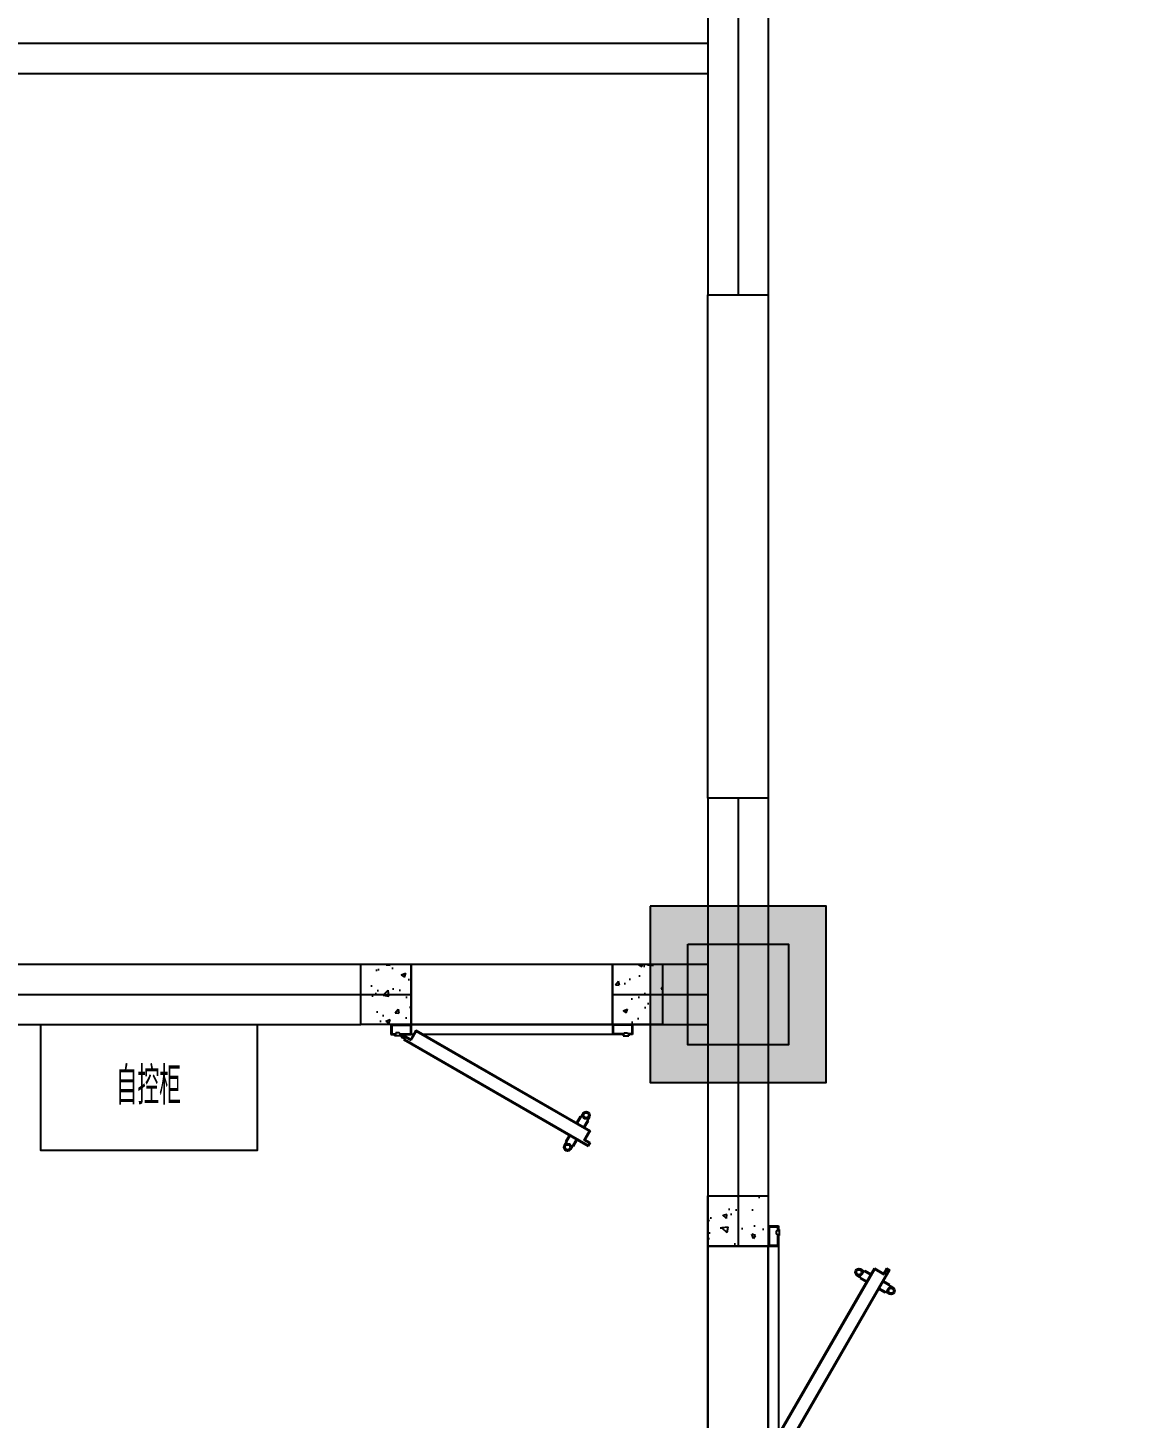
# Model space of a CAD drawing. Header units: inches. Extents: x -26985 to 86262, y -10753 to 149570.
# Drawn here: x -3392 to 978, y 79303 to 84828 of the extents above; entities that cross this region are included whole.
import ezdxf

# ---------------------------------------------------------------- set-up
doc = ezdxf.new("R2010")
doc.units = ezdxf.units.IN
doc.header["$MEASUREMENT"] = 0
for name, color, linetype in [('COLUMN', 6, 'Continuous'), ('JYKC', 4, 'Continuous'), ('JYKC-YM', 4, 'Continuous'), ('雨水管', 7, 'Continuous')]:
    doc.layers.add(name, color=color, linetype=linetype)
doc.styles.add('JY', font='gbenor.shx', dxfattribs={"width": 0.8, "bigfont": 'gbcbig.shx'})

# ---------------------------------------------------------------- blocks, each defined once
blk = doc.blocks.new('柱左')
at = {"layer": '雨水管'}
h = blk.add_hatch(color=256, dxfattribs=at)
h.paths.add_polyline_path([(26191.4, -879.2), (26791.4, -879.2), (26791.4, -279.2), (26191.4, -279.2)])
h.paths.add_polyline_path([(26931.4, -279.2), (26931.4, -879.2), (27531.4, -879.2), (27531.4, -279.2)])
h.paths.add_polyline_path([(37351.4, -879.2), (37351.4, -279.2), (36751.4, -279.2), (36751.4, -879.2)])
h.paths.add_polyline_path([(47401.4, -279.2), (46701.4, -279.2), (46701.4, -879.2), (47401.4, -879.2)])
h.paths.add_polyline_path([(58701.4, -279.2), (58701.4, -879.2), (59401.4, -879.2), (59401.4, -279.2)])
h.paths.add_polyline_path([(68351.4, -279.2), (67751.4, -279.2), (67751.4, -879.2), (68351.4, -879.2)])
h.paths.add_polyline_path([(78041.4, -879.2), (78041.4, -279.2), (77441.4, -279.2), (77441.4, -879.2)])
h.paths.add_polyline_path([(81461.4, -279.2), (81061.4, -279.2), (81061.4, -879.2), (81461.4, -879.2)])
h.paths.add_polyline_path([(81601.4, -879.2), (82301.4, -879.2), (82301.4, -279.2), (81601.4, -279.2)])
h.paths.add_polyline_path([(94201.4, -879.2), (94901.4, -879.2), (94901.4, -279.2), (94201.4, -279.2)])
h.paths.add_polyline_path([(102801.4, -879.2), (102801.4, -279.2), (102301.4, -279.2), (102301.4, -879.2)])
h.paths.add_polyline_path([(110851.4, -879.2), (110851.4, -279.2), (110251.4, -279.2), (110251.4, -879.2)])
h.paths.add_polyline_path([(110251.4, -9749.2), (110851.4, -9749.2), (110851.4, -9049.2), (110251.4, -9049.2)])
h.paths.add_polyline_path([(102801.4, -9049.2), (102301.4, -9049.2), (102301.4, -9749.2), (102801.4, -9749.2)])
h.paths.add_polyline_path([(94901.4, -9749.2), (94901.4, -9049.2), (94201.4, -9049.2), (94201.4, -9749.2)])
h.paths.add_polyline_path([(81601.4, -9749.2), (82301.4, -9749.2), (82301.4, -9049.2), (81601.4, -9049.2)])
h.paths.add_polyline_path([(81461.4, -9049.2), (81061.4, -9049.2), (81061.4, -9749.2), (81461.4, -9749.2)])
h.paths.add_polyline_path([(77441.4, -9699.2), (78041.4, -9699.2), (78041.4, -9099.2), (77441.4, -9099.2)])
h.paths.add_polyline_path([(67751.4, -9749.2), (68351.4, -9749.2), (68351.4, -9049.2), (67751.4, -9049.2)])
h.paths.add_polyline_path([(58701.4, -9749.2), (59401.4, -9749.2), (59401.4, -9049.2), (58701.4, -9049.2)])
h.paths.add_polyline_path([(47401.4, -9749.2), (47401.4, -9049.2), (46701.4, -9049.2), (46701.4, -9749.2)])
h.paths.add_polyline_path([(37351.4, -9049.2), (36751.4, -9049.2), (36751.4, -9749.2), (37351.4, -9749.2)])
h.paths.add_polyline_path([(27531.4, -9049.2), (26931.4, -9049.2), (26931.4, -9749.2), (27531.4, -9749.2)])
h.paths.add_polyline_path([(26791.4, -9049.2), (26191.4, -9049.2), (26191.4, -9749.2), (26791.4, -9749.2)])
h.paths.add_polyline_path([(26191.4, -22749.2), (26791.4, -22749.2), (26791.4, -22049.2), (26191.4, -22049.2)])
h.paths.add_polyline_path([(26931.4, -22749.2), (27531.4, -22749.2), (27531.4, -22049.2), (26931.4, -22049.2)])
h.paths.add_polyline_path([(37351.4, -22049.2), (36751.4, -22049.2), (36751.4, -22749.2), (37351.4, -22749.2)])
h.paths.add_polyline_path([(47401.4, -22749.2), (47401.4, -22049.2), (46701.4, -22049.2), (46701.4, -22749.2)])
h.paths.add_polyline_path([(58701.4, -22749.2), (59401.4, -22749.2), (59401.4, -22049.2), (58701.4, -22049.2)])
h.paths.add_polyline_path([(67701.4, -22049.2), (67701.4, -22749.2), (68401.4, -22749.2), (68401.4, -22049.2)])
h.paths.add_polyline_path([(81461.4, -22749.2), (81461.4, -22049.2), (80761.4, -22049.2), (80761.4, -22749.2)])
h.paths.add_polyline_path([(82301.4, -22049.2), (81601.4, -22049.2), (81601.4, -22749.2), (82301.4, -22749.2)])
h.paths.add_polyline_path([(94901.4, -22049.2), (94201.4, -22049.2), (94201.4, -22749.2), (94901.4, -22749.2)])
h.paths.add_polyline_path([(102301.4, -22749.2), (102801.4, -22749.2), (102801.4, -22049.2), (102301.4, -22049.2)])
h.paths.add_polyline_path([(110851.4, -22749.2), (110851.4, -22049.2), (110251.4, -22049.2), (110251.4, -22749.2)])
h.paths.add_polyline_path([(110251.4, -32099.2), (110251.4, -32699.2), (110851.4, -32699.2), (110851.4, -32099.2)])
h.paths.add_polyline_path([(102301.4, -32099.2), (102301.4, -32699.2), (102801.4, -32699.2), (102801.4, -32099.2)])
h.paths.add_polyline_path([(94901.4, -32099.2), (94201.4, -32099.2), (94201.4, -32699.2), (94901.4, -32699.2)])
h.paths.add_polyline_path([(81601.4, -32699.2), (82301.4, -32699.2), (82301.4, -32099.2), (81601.4, -32099.2)])
h.paths.add_polyline_path([(80761.4, -32699.2), (81461.4, -32699.2), (81461.4, -32099.2), (80761.4, -32099.2)])
h.paths.add_polyline_path([(67701.4, -32699.2), (68401.4, -32699.2), (68401.4, -32099.2), (67701.4, -32099.2)])
h.paths.add_polyline_path([(58701.4, -32699.2), (59401.4, -32699.2), (59401.4, -32099.2), (58701.4, -32099.2)])
h.paths.add_polyline_path([(47401.4, -32699.2), (47401.4, -32099.2), (46701.4, -32099.2), (46701.4, -32699.2)])
h.paths.add_polyline_path([(37351.4, -32099.2), (36751.4, -32099.2), (36751.4, -32699.2), (37351.4, -32699.2)])
h.paths.add_polyline_path([(26931.4, -32699.2), (27531.4, -32699.2), (27531.4, -32099.2), (26931.4, -32099.2)])
h.paths.add_polyline_path([(26791.4, -32199.2), (26191.4, -32199.2), (26191.4, -32599.2), (26791.4, -32599.2)])
h.paths.add_polyline_path([(26191.4, -37699.2), (26791.4, -37699.2), (26791.4, -37099.2), (26191.4, -37099.2)])
at = {"layer": 'COLUMN'}
blk.add_lwpolyline([(94901.4, -9049.2), (94201.4, -9049.2), (94201.4, -9749.2), (94901.4, -9749.2)], close=True, dxfattribs=at)
blk = doc.blocks.new('JYGM-B800-P')
at = {"layer": 'JYKC', "linetype": 'Continuous', "lineweight": -3}
h = blk.add_hatch(dxfattribs=at)
h.set_pattern_fill('AR-CONC', color=8, style=0)
h.set_pattern_definition([(50, (-10138.68, 51.1), (182.1847, -15.939), [19.05, -209.55]), (355, (-10138.68, 51.1), (-35.2428, 191.0566), [15.24, -167.64]), (100.451, (-10123.5, 49.77), (146.9425, 175.1167), [16.19, -178.09]), (46.1842, (-10138.68, 101.9), (271.079, -42.0423), [28.575, -314.325]), (96.6356, (-10116.1, 98.4), (237.404, 247.4256), [24.285, -267.135]), (351.184, (-10138.68, 101.9), (237.4046, 247.425), [22.86, -251.46]), (21, (-10113.28, 89.2), (151.6149, -102.2655), [19.05, -209.55]), (326, (-10113.28, 89.2), (61.802, 184.188), [15.24, -167.64]), (71.4514, (-10100.64, 80.67), (213.4165, 81.9229), [16.19, -178.09]), (37.5, (-10138.68, 51.093), (3.0886, 84.55504), [0, -165.608, 0, -170.18, 0, -168.275]), (7.5, (-10138.68, 51.09), (66.81966, 100.1806), [0, -97.028, 0, -161.798, 0, -64.135]), (327.5, (-10195.32, 51.093), (135.5906, -5.72874), [0, -63.5, 0, -198.12, 0, -262.89]), (317.5, (-10220.72, 51.09), (148.1292, 25.4265), [0, -82.55, 0, -131.572, 0, -186.69])])
h.paths.add_polyline_path([(0, 240), (-200, 240), (-200, 0), (0, 0)])
h.paths.add_polyline_path([(1000, 240), (800, 240), (800, 0), (679, 0), (1000, 0)])
at = {"layer": 'JYKC-YM', "linetype": 'Continuous', "lineweight": -3}
h = blk.add_hatch(dxfattribs=at)
h.set_pattern_fill('AR-CONC', color=8, style=0)
h.set_pattern_definition([(50, (-10138.68, 51.1), (182.1847, -15.939), [19.05, -209.55]), (355, (-10138.68, 51.1), (-35.2428, 191.0566), [15.24, -167.64]), (100.451, (-10123.5, 49.77), (146.9425, 175.1167), [16.19, -178.09]), (46.1842, (-10138.68, 101.9), (271.079, -42.0423), [28.575, -314.325]), (96.6356, (-10116.1, 98.4), (237.404, 247.4256), [24.285, -267.135]), (351.184, (-10138.68, 101.9), (237.4046, 247.425), [22.86, -251.46]), (21, (-10113.28, 89.2), (151.6149, -102.2655), [19.05, -209.55]), (326, (-10113.28, 89.2), (61.802, 184.188), [15.24, -167.64]), (71.4514, (-10100.64, 80.67), (213.4165, 81.9229), [16.19, -178.09]), (37.5, (-10138.68, 51.093), (3.0886, 84.55504), [0, -165.608, 0, -170.18, 0, -168.275]), (7.5, (-10138.68, 51.09), (66.81966, 100.1806), [0, -97.028, 0, -161.798, 0, -64.135]), (327.5, (-10195.32, 51.093), (135.5906, -5.72874), [0, -63.5, 0, -198.12, 0, -262.89]), (317.5, (-10220.72, 51.09), (148.1292, 25.4265), [0, -82.55, 0, -131.572, 0, -186.69])])
h.paths.add_polyline_path([(0, 240), (-200, 240), (-200, 0), (0, 0)])
h.paths.add_polyline_path([(1000, 240), (800, 240), (800, 0), (679, 0), (1000, 0)])
at = {"layer": 'JYKC', "color": 132, "linetype": 'Continuous'}
for p, q in [((0, 0), (0, 240)), ((800, 0), (800, 240))]:
    blk.add_line(p, q, dxfattribs=at)
at = {"layer": 'JYKC', "color": 7, "linetype": 'Continuous', "lineweight": -3}
for p, q in [((0, 240), (800, 240)), ((0, 0), (800, 0))]:
    blk.add_line(p, q, dxfattribs=at)
at = {"layer": 'JYKC', "color": 136, "linetype": 'Continuous', "lineweight": -3}
for p, q in [((-80, 0), (0, 0)), ((-80, 0), (-80, -40)), ((0, 0), (0, -40)), ((880, 0), (800, 0)), ((800, 0), (800, -40)), ((880, 0), (880, -40)), ((-80, -40), (-62.5, -40)), ((-77, -3), (-3, -3)), ((-77, -3), (-77, -37)), ((-77, -37), (-62.5, -37)), ((-45.5, -37), (-3, -37)), ((-45.5, -40), (0, -40)), ((-21.3, -50.3), (-25.8, -58.1)), ((-21.3, -50.3), (-0.5, -62.3)), ((-3, -3), (-3, -37)), ((20.5, -25.9), (-0.5, -62.3)), ((20.5, -25.9), (708.1, -422.9)), ((845.5, -40), (800, -40)), ((877, -3), (803, -3)), ((803, -3), (803, -37)), ((845.5, -37), (803, -37)), ((877, -37), (862.5, -37)), ((880, -40), (862.5, -40)), ((877, -3), (877, -37)), ((-25.8, -58.1), (703.4, -479.1)), ((672.1, -365.3), (657.6, -390.4)), ((683.4, -351.8), (660.2, -391.9)), ((672.1, -365.3), (674.7, -366.8)), ((708.8, -367.8), (686.2, -406.9)), ((703.3, -383.3), (688.8, -408.4)), ((700.7, -381.8), (703.3, -383.3)), ((608.6, -481.3), (631.7, -441.2)), ((614.7, -464.8), (629.1, -439.7)), ((708.1, -422.9), (687.1, -459.3)), ((614.7, -464.8), (617.3, -466.3)), ((635.2, -495.3), (657.7, -456.2)), ((643.2, -481.3), (645.8, -482.8)), ((645.8, -482.8), (660.3, -457.7)), ((707.9, -471.3), (687.1, -459.3)), ((707.9, -471.3), (703.4, -479.1))]:
    blk.add_line(p, q, dxfattribs=at)
at = {"layer": 'JYKC', "color": 132, "linetype": 'Continuous', "lineweight": -3}
for p, q in [((0, 0), (800, 0)), ((-22.4, -46.2), (-29.9, -59.2)), ((-22.4, -46.2), (-1.6, -58.2)), ((19.4, -21.9), (-1.6, -58.2)), ((8.9, -40), (0, -40)), ((19.4, -21.9), (712.2, -421.9)), ((800, -40), (50.8, -40)), ((-29.9, -59.2), (704.5, -483.2)), ((712.2, -421.9), (691.2, -458.2)), ((712, -470.2), (691.2, -458.2)), ((712, -470.2), (704.5, -483.2))]:
    blk.add_line(p, q, dxfattribs=at)
at = {"layer": 'JYKC', "color": 136}
for p, q in [((-65.5, -40), (-65.5, -44.3)), ((-42.5, -44.3), (-65.5, -44.3)), ((-60.5, -32.9), (-62.5, -34.9)), ((-62.5, -34.9), (-62.5, -40)), ((-47.5, -32.9), (-60.5, -32.9)), ((-45.5, -34.9), (-47.5, -32.9)), ((-45.5, -34.9), (-45.5, -40)), ((-42.5, -40), (-42.5, -44.3)), ((842.5, -40), (842.5, -44.3)), ((842.5, -44.3), (865.5, -44.3)), ((845.5, -34.9), (847.5, -32.9)), ((845.5, -34.9), (845.5, -40)), ((847.5, -32.9), (860.5, -32.9)), ((860.5, -32.9), (862.5, -34.9)), ((862.5, -34.9), (862.5, -40)), ((865.5, -40), (865.5, -44.3))]:
    blk.add_line(p, q, dxfattribs=at)
at = {"layer": 'JYKC', "color": 7, "linetype": 'Continuous', "lineweight": -3}
for points in [[(-200, 240), (0, 240), (0, 0), (-200, 0)], [(800, 240), (1000, 240), (1000, 0), (800, 0)]]:
    blk.add_lwpolyline(points, close=True, dxfattribs=at)
at = {"layer": 'JYKC', "color": 136, "linetype": 'Continuous', "lineweight": -3}
for centre, radius in [((-31.1, -47.1), 7.09), ((-31.1, -47.1), 2.8), ((695.8, -360.3), 15), ((695.8, -360.3), 10), ((622.2, -487.8), 15), ((622.2, -487.8), 10)]:
    blk.add_circle(centre, radius, dxfattribs=at)
at = {"layer": 'JYKC-YM', "color": 7, "linetype": 'Continuous', "lineweight": -3}
for p, q in [((0, 240), (800, 240)), ((0, 0), (800, 0))]:
    blk.add_line(p, q, dxfattribs=at)
for points in [[(-200, 240), (0, 240), (0, 0), (-200, 0)], [(800, 240), (1000, 240), (1000, 0), (800, 0)]]:
    blk.add_lwpolyline(points, close=True, dxfattribs=at)
at = {"layer": 'JYKC-YM', "color": 6, "linetype": 'Continuous'}
blk.add_lwpolyline([(0, 240), (800, 240), (800, 0), (0, 0)], close=True, dxfattribs=at)
blk = doc.blocks.new('自控柜-P')
at = {"layer": 'JYKC', "color": 132, "linetype": 'Continuous', "lineweight": -3}
blk.add_lwpolyline([(0, 500), (860, 500), (860, 0), (0, 0)], close=True, dxfattribs=at)
at = {"layer": 'JYKC', "color": 7, "linetype": 'Continuous', "style": 'JY', "width": 0.8}
blk.add_text('自控柜', height=150, dxfattribs=at).set_placement((298.5, 181.7))
blk = doc.blocks.new('1341551151321')
at = {"layer": 'JYKC'}
blk.add_hatch(color=0, dxfattribs=at).paths.add_polyline_path([(87749.6, -19319.5), (87749.6, -18919.5), (88149.6, -18919.5), (88149.6, -19319.5)])
at = {"layer": 'JYKC', "color": 0}
for p, q in [((84049.6, -18999.5), (85169.6, -18999.5)), ((87169.6, -18999.5), (96159.6, -18999.5)), ((84049.6, -19239.5), (85169.6, -19239.5)), ((84289.6, -27999.5), (84289.6, -19239.5)), ((87169.6, -19239.5), (96159.6, -19239.5)), ((87829.6, -19919.5), (87829.6, -19239.5)), ((88069.6, -19919.5), (88069.6, -19239.5)), ((87829.6, -22119.5), (87829.6, -20619.5)), ((88069.6, -22119.5), (88069.6, -20619.5))]:
    blk.add_line(p, q, dxfattribs=at)
at = {"layer": 'JYKC', "color": 1}
for p, q in [((84049.6, -19119.5), (85169.6, -19119.5)), ((87169.6, -19119.5), (88949.9, -19119.5)), ((84169.6, -27999.5), (84169.6, -19239.5)), ((87949.6, -19619.5), (87949.6, -19239.5)), ((87949.6, -19619.5), (87949.6, -19239.5)), ((87949.6, -28239.5), (87949.6, -20419.5)), ((87949.6, -22419.5), (87949.6, -20619.5))]:
    blk.add_line(p, q, dxfattribs=at)
at = {"layer": 'JYKC', "color": 0}
blk.add_lwpolyline([(87749.6, -19319.5), (87749.6, -18919.5), (88149.6, -18919.5), (88149.6, -19319.5)], close=True, dxfattribs=at)
at = {"layer": 'JYKC', "color": 6, "linetype": 'Continuous', "lineweight": -3}
blk.add_lwpolyline([(85169.6, -18999.5), (87169.6, -18999.5), (87169.6, -19239.5), (85169.6, -19239.5)], close=True, dxfattribs=at)
at = {"layer": 'JYKC', "color": 7}
for p, rotation in [((89749.9, -18999.5), 179.9999999999999), ((88069.6, -20419.5), 90)]:
    blk.add_blockref('JYGM-B800-P', p, dxfattribs=dict(at, rotation=rotation))
at = {"layer": 'JYKC', "color": 0, "linetype": 'Continuous', "lineweight": -3, "rotation": 90}
blk.add_blockref('自控柜-P', (88569.6, -21892.1), dxfattribs=at)

msp = doc.modelspace()

# ---------------------------------------------------------------- block references
at = {"layer": 'JYKC', "color": 0, "linetype": 'Continuous', "lineweight": -3, "rotation": 270}
msp.add_blockref('1341551151321', (18550.9, 168936.5), dxfattribs=at)
at = {"layer": '雨水管', "rotation": 90}
msp.add_blockref('柱左', (-9967.7, -13564.5), dxfattribs=at)

doc.saveas('drawing.dxf')
